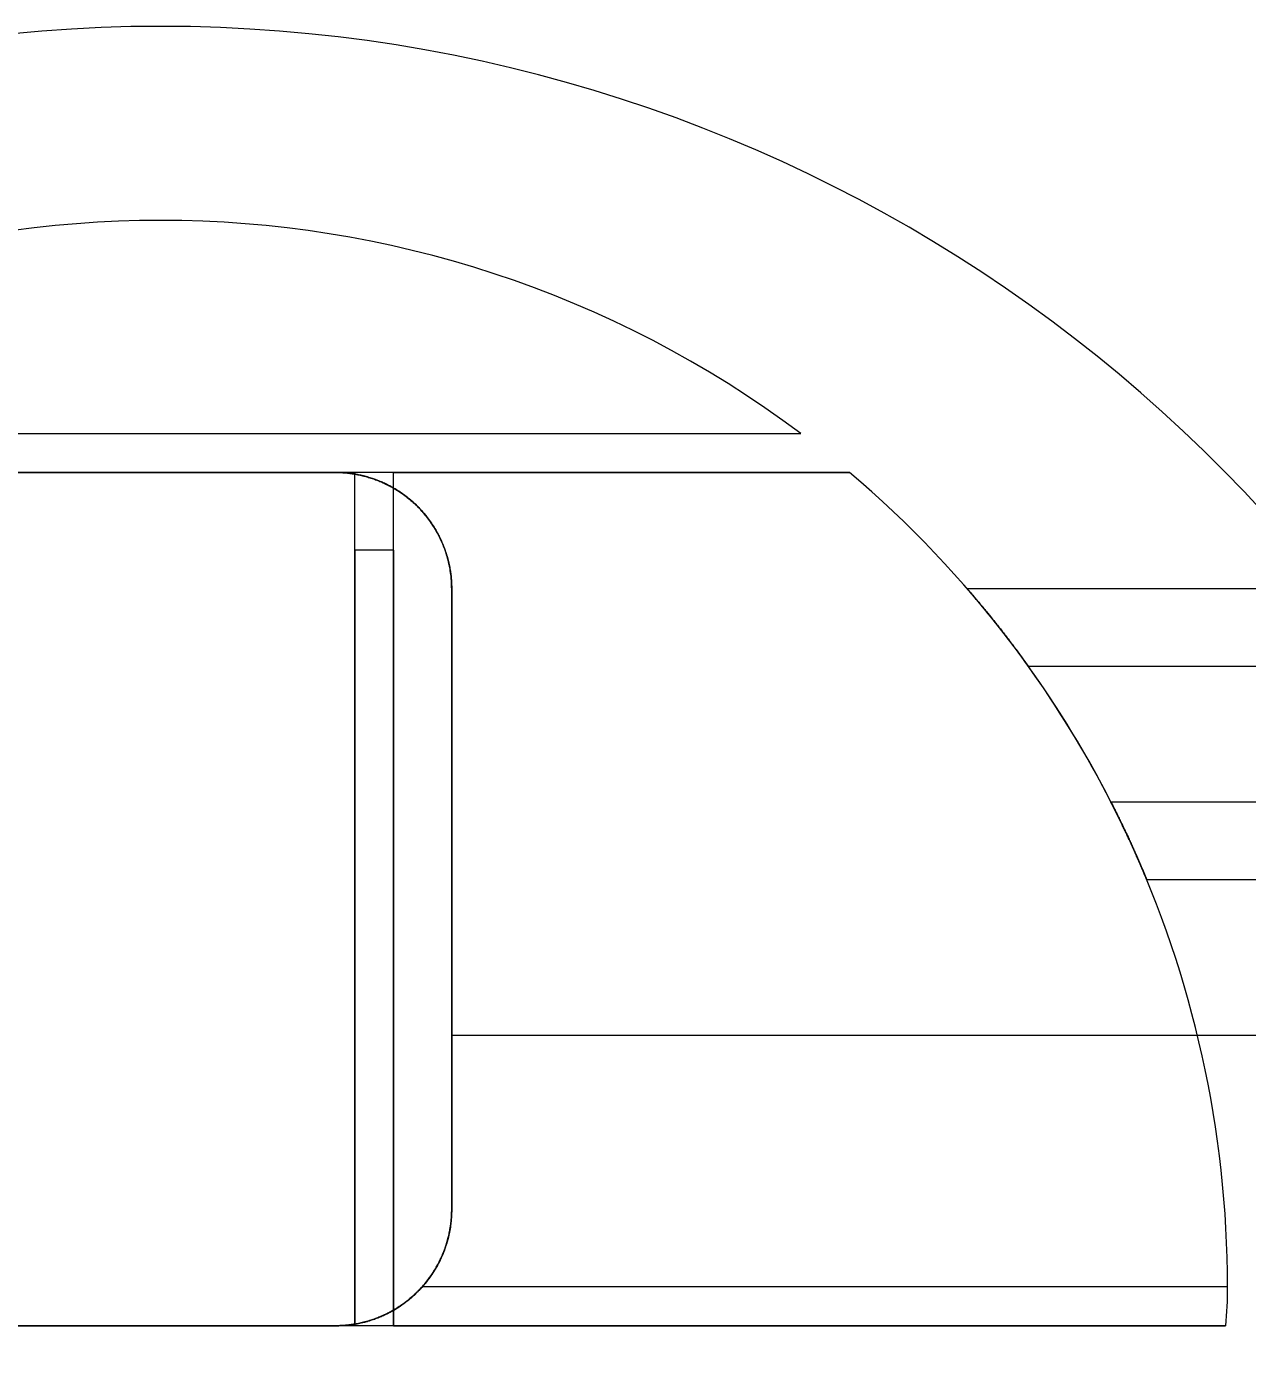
# Paper-space layout 'Presentación1' of a CAD drawing. Header units: millimetres. Extents: x 455 to 9071, y 15 to 4053.
# Drawn here: x 797.36 to 818.34, y 168.36 to 191.05 of the extents above; entities that cross this region are included whole.
import ezdxf

# ---------------------------------------------------------------- set-up
doc = ezdxf.new("R2010")
doc.units = ezdxf.units.MM
doc.layers.get('0').update_dxf_attribs({"color": 1})
doc.layers.add('Cotas', color=6, linetype='Continuous', lineweight=5)
doc.styles.get("Standard").update_dxf_attribs({"font": 'arial.ttf'})
doc.dimstyles.new('ISO-25', dxfattribs={"dimtxt": 2.5, "dimasz": 2.5, "dimexe": 1.25, "dimexo": 0.625, "dimtad": 1, "dimlfac": 0.15, "dimtxsty": 'Standard', "dimcen": 2.5, "dimadec": 0, "dimazin": 0, "dimtfac": 1, "dimtmove": 0, "dimatfit": 3, "dimfxl": 1, "dimarcsym": 0})

# ---------------------------------------------------------------- blocks, each defined once
blk = doc.blocks.new('*D12')
at = {"layer": 'Cotas', "color": 0, "lineweight": -2, "transparency": 16777216}
for p, q in [((830.488, 171.22), (830.488, 173.72)), ((818.592, 168.72), (831.738, 168.72)), ((830.488, 168.72), (830.488, 166.053)), ((817.732, 166.053), (831.738, 166.053)), ((830.488, 163.553), (830.488, 155.252))]:
    blk.add_line(p, q, dxfattribs=at)
at = {"layer": 'Cotas', "color": 0, "transparency": 16777216}
for points in [[(830.072, 171.22), (830.905, 171.22), (830.488, 168.72)], [(830.072, 163.553), (830.905, 163.553), (830.488, 166.053)]]:
    blk.add_solid(points, dxfattribs=at)
at = {"layer": 'Defpoints', "color": 0, "transparency": 16777216}
for p in [(817.967, 168.72, -2037.069), (817.107, 166.053, -2037.069), (830.488, 166.053)]:
    blk.add_point(p, dxfattribs=at)
at = {"layer": 'Cotas', "color": 0, "transparency": 16777216, "insert": (828.361, 158.153), "char_height": 2.5, "attachment_point": 5, "rotation": 90}
blk.add_mtext('0,3', dxfattribs=at)

psp = doc.layouts.new('Presentación1')

# ---------------------------------------------------------------- linework, layer by layer
at = {"linetype": 'Continuous', "lineweight": 15}
for p, q in [((810.667, 184.053, -2037.069), (788.667, 184.053, -2037.069)), ((810.667, 184.053, -2037.069), (788.667, 184.053, -2037.069)), ((787.83, 183.387, -2037.069), (803.001, 183.387, -2037.069)), ((802.667, 183.387, -2037.069), (796.667, 183.387, -2037.069)), ((796.667, 183.387, -2037.069), (802.667, 183.387, -2037.069)), ((811.504, 183.387, -2037.069), (802.667, 183.387, -2037.069)), ((811.504, 183.387, -2037.069), (802.667, 183.387, -2037.069)), ((811.504, 183.387, -2037.069), (803.001, 183.387, -2037.069)), ((803.001, 168.72, -2037.069), (803.001, 183.387, -2037.069)), ((803.667, 183.387, -2037.069), (811.504, 183.387, -2037.069)), ((803.667, 168.72, -2037.069), (803.667, 183.387, -2037.069)), ((803.001, 182.053, -2037.069), (803.001, 168.72, -2037.069)), ((803.667, 182.053, -2037.069), (803.001, 182.053, -2037.069)), ((803.667, 182.053, -2037.069), (803.667, 168.72, -2037.069)), ((804.667, 181.387, -2037.069), (804.667, 170.72, -2037.069)), ((804.667, 170.72, -2037.069), (804.667, 181.387, -2037.069)), ((804.667, 173.711, -2037.069), (804.667, 181.387, -2037.069)), ((804.667, 181.387, -2037.069), (804.667, 173.711, -2037.069)), ((819.737, 181.387, -2037.069), (813.528, 181.387, -2037.069)), ((820.731, 180.053, -2037.069), (814.578, 180.053, -2037.069)), ((822.176, 177.72, -2037.069), (815.997, 177.72, -2037.069)), ((822.857, 176.387, -2037.069), (816.612, 176.387, -2037.069)), ((823.946, 173.711, -2037.069), (804.667, 173.711, -2037.069)), ((823.946, 173.711, -2037.069), (804.667, 173.711, -2037.069)), ((818.001, 169.387, -2037.069), (804.158, 169.387, -2037.069)), ((818.001, 169.387, -2037.069), (804.158, 169.387, -2037.069)), ((803.001, 168.72, -2037.069), (781.367, 168.72, -2037.069)), ((796.667, 168.72, -2037.069), (802.667, 168.72, -2037.069)), ((802.667, 168.72, -2037.069), (796.667, 168.72, -2037.069)), ((817.967, 168.72, -2037.069), (802.667, 168.72, -2037.069)), ((817.967, 168.72, -2037.069), (802.667, 168.72, -2037.069)), ((817.967, 168.72, -2037.069), (803.001, 168.72, -2037.069)), ((803.667, 168.72, -2037.069), (803.001, 168.72, -2037.069)), ((803.667, 168.72, -2037.069), (817.967, 168.72, -2037.069))]:
    psp.add_line(p, q, dxfattribs=at)
for centre, radius, start, end in [((799.667, 165.387, -2037.069), 25.667, 18.9246, 161.0754), ((799.667, 165.387, -2037.069), 25.667, 18.9246, 161.0754), ((799.667, 169.387, -2037.069), 18.333, 53.1301, 126.8699), ((799.667, 169.387, -2037.069), 18.333, 53.1301, 126.8699), ((799.667, 169.387, -2037.069), 18.333, 0, 49.7858), ((799.667, 169.387, -2037.069), 18.333, 0, 49.7858), ((799.667, 169.387, -2037.069), 18.333, 0, 49.7858), ((799.667, 169.387, -2037.069), 18.333, 0, 49.7858), ((799.667, 169.387, -2037.069), 18.333, 0, 49.7858), ((799.667, 169.387, -2037.069), 18.333, 0, 49.7858), ((799.667, 169.387, -2037.069), 18.333, 0, 49.7858), ((799.667, 169.387, -2037.069), 18.333, 0, 49.7858), ((799.667, 169.387, -2037.069), 18.333, 0, 49.7858), ((799.667, 169.387, -2037.069), 18.333, 0, 49.7858), ((799.667, 169.387, -2037.069), 18.333, 0, 49.7858), ((799.667, 169.387, -2037.069), 18.333, 27.0357, 35.5785), ((799.667, 169.387, -2037.069), 18.333, 27.0357, 35.5785), ((799.667, 169.387, -2037.069), 18.333, 27.0357, 35.5785), ((799.667, 169.387, -2037.069), 18.333, 27.0357, 35.5785), ((799.667, 169.387, -2037.069), 18.333, 27.0357, 35.5785), ((799.667, 169.387, -2037.069), 18.333, 27.0357, 35.5785), ((799.667, 169.387, -2037.069), 18.333, 27.0357, 35.5785), ((799.667, 169.387, -2037.069), 18.333, 27.0357, 35.5785), ((799.667, 169.387, -2037.069), 18.333, 27.0357, 35.5785), ((799.667, 169.387, -2037.069), 18.333, 27.0357, 35.5785), ((799.667, 169.387, -2037.069), 18.333, 27.0357, 35.5785), ((799.667, 169.387, -2037.069), 18.333, 27.0357, 35.5785), ((799.667, 169.387, -2037.069), 18.333, 27.0357, 35.5785), ((799.667, 169.387, -2037.069), 18.333, 27.0357, 35.5785), ((811.334, 169.387, -2037.069), 13.333, 270, 18.9246), ((811.334, 169.387, -2037.069), 13.333, 270, 18.9246), ((811.334, 169.387, -2037.069), 6.667, 354.2608, 0), ((811.334, 169.387, -2037.069), 6.667, 354.2608, 0), ((811.334, 169.387, -2037.069), 6.667, 354.2608, 0), ((811.334, 169.387, -2037.069), 6.667, 354.2608, 0), ((811.334, 169.387, -2037.069), 6.667, 354.2608, 0), ((811.334, 169.387, -2037.069), 6.667, 354.2608, 0), ((811.334, 169.387, -2037.069), 6.667, 354.2608, 0), ((811.334, 169.387, -2037.069), 6.667, 354.2608, 0), ((811.334, 169.387, -2037.069), 6.667, 354.2608, 0), ((811.334, 169.387, -2037.069), 6.667, 354.2608, 0), ((811.334, 169.387, -2037.069), 6.667, 354.2608, 0)]:
    psp.add_arc(centre, radius, start, end, dxfattribs=at)
for points, knots in [([(802.667, 183.387, -2037.069), (802.693, 183.386, -2037.069), (802.743, 183.386, -2037.069), (802.82, 183.381, -2037.069), (802.898, 183.374, -2037.069), (802.977, 183.363, -2037.069), (803.056, 183.349, -2037.069), (803.134, 183.332, -2037.069), (803.211, 183.312, -2037.069), (803.286, 183.289, -2037.069), (803.361, 183.263, -2037.069), (803.435, 183.234, -2037.069), (803.507, 183.202, -2037.069), (803.589, 183.163, -2037.069), (803.677, 183.114, -2037.069), (803.771, 183.056, -2037.069), (803.861, 182.992, -2037.069), (803.946, 182.925, -2037.069), (804.026, 182.855, -2037.069), (804.101, 182.782, -2037.069), (804.172, 182.706, -2037.069), (804.237, 182.627, -2037.069), (804.298, 182.546, -2037.069), (804.355, 182.462, -2037.069), (804.406, 182.376, -2037.069), (804.453, 182.289, -2037.069), (804.495, 182.2, -2037.069), (804.533, 182.109, -2037.069), (804.566, 182.017, -2037.069), (804.595, 181.924, -2037.069), (804.618, 181.83, -2037.069), (804.637, 181.738, -2037.069), (804.651, 181.648, -2037.069), (804.66, 181.561, -2037.069), (804.666, 181.474, -2037.069), (804.667, 181.416, -2037.069), (804.667, 181.387, -2037.069)], [0, 0, 0, 0, 0.021586, 0.043186, 0.064769, 0.086981, 0.109212, 0.131423, 0.153021, 0.174637, 0.196236, 0.218492, 0.240766, 0.263024, 0.294928, 0.326836, 0.359413, 0.391994, 0.424574, 0.457186, 0.489774, 0.523271, 0.556792, 0.590293, 0.624563, 0.658833, 0.693364, 0.727895, 0.763149, 0.798404, 0.833869, 0.869334, 0.90193, 0.934527, 0.967263, 1, 1, 1, 1]), ([(804.667, 181.387, -2037.069), (804.666, 181.428, -2037.069), (804.665, 181.509, -2037.069), (804.653, 181.632, -2037.069), (804.634, 181.756, -2037.069), (804.607, 181.88, -2037.069), (804.571, 182.004, -2037.069), (804.529, 182.119, -2037.069), (804.484, 182.225, -2037.069), (804.436, 182.321, -2037.069), (804.382, 182.417, -2037.069), (804.322, 182.512, -2037.069), (804.254, 182.606, -2037.069), (804.186, 182.689, -2037.069), (804.12, 182.762, -2037.069), (804.059, 182.824, -2037.069), (803.993, 182.885, -2037.069), (803.922, 182.945, -2037.069), (803.847, 183.002, -2037.069), (803.774, 183.053, -2037.069), (803.703, 183.098, -2037.069), (803.636, 183.137, -2037.069), (803.566, 183.174, -2037.069), (803.493, 183.209, -2037.069), (803.418, 183.241, -2037.069), (803.341, 183.27, -2037.069), (803.264, 183.296, -2037.069), (803.186, 183.319, -2037.069), (803.106, 183.338, -2037.069), (803.025, 183.355, -2037.069), (802.943, 183.368, -2037.069), (802.855, 183.378, -2037.069), (802.763, 183.385, -2037.069), (802.699, 183.386, -2037.069), (802.667, 183.387, -2037.069)], [0, 0, 0, 0, 0.045994, 0.092011, 0.138003, 0.184962, 0.231949, 0.278904, 0.316391, 0.353896, 0.391379, 0.429726, 0.4681, 0.506439, 0.533991, 0.561557, 0.589107, 0.617333, 0.645579, 0.6738, 0.696095, 0.718403, 0.740695, 0.763599, 0.786523, 0.809425, 0.831746, 0.854087, 0.876408, 0.899482, 0.922578, 0.945653, 0.972763, 1, 1, 1, 1]), ([(804.667, 181.387, -2037.069), (804.667, 181.419, -2037.069), (804.666, 181.483, -2037.069), (804.659, 181.58, -2037.069), (804.647, 181.677, -2037.069), (804.63, 181.775, -2037.069), (804.608, 181.873, -2037.069), (804.581, 181.971, -2037.069), (804.548, 182.069, -2037.069), (804.51, 182.167, -2037.069), (804.465, 182.265, -2037.069), (804.414, 182.363, -2037.069), (804.356, 182.46, -2037.069), (804.292, 182.555, -2037.069), (804.22, 182.649, -2037.069), (804.148, 182.732, -2037.069), (804.078, 182.806, -2037.069), (804.01, 182.87, -2037.069), (803.938, 182.932, -2037.069), (803.861, 182.992, -2037.069), (803.78, 183.049, -2037.069), (803.7, 183.1, -2037.069), (803.622, 183.145, -2037.069), (803.547, 183.183, -2037.069), (803.469, 183.219, -2037.069), (803.388, 183.253, -2037.069), (803.305, 183.283, -2037.069), (803.219, 183.31, -2037.069), (803.131, 183.333, -2037.069), (803.041, 183.352, -2037.069), (802.949, 183.367, -2037.069), (802.856, 183.378, -2037.069), (802.761, 183.385, -2037.069), (802.699, 183.386, -2037.069), (802.667, 183.387, -2037.069)], [0, 0, 0, 0, 0.035259, 0.070517, 0.105981, 0.141444, 0.17759, 0.213735, 0.250137, 0.286539, 0.324168, 0.361818, 0.399443, 0.438015, 0.476617, 0.515181, 0.544323, 0.573481, 0.602619, 0.632515, 0.662435, 0.692326, 0.716875, 0.74144, 0.765987, 0.791221, 0.816476, 0.841709, 0.867612, 0.893541, 0.919444, 0.946286, 0.973156, 1, 1, 1, 1]), ([(802.667, 183.387, -2037.069), (802.695, 183.386, -2037.069), (802.751, 183.386, -2037.069), (802.836, 183.38, -2037.069), (802.921, 183.371, -2037.069), (803.007, 183.358, -2037.069), (803.094, 183.341, -2037.069), (803.178, 183.321, -2037.069), (803.26, 183.297, -2037.069), (803.341, 183.27, -2037.069), (803.42, 183.24, -2037.069), (803.498, 183.206, -2037.069), (803.575, 183.169, -2037.069), (803.649, 183.129, -2037.069), (803.721, 183.087, -2037.069), (803.79, 183.042, -2037.069), (803.857, 182.995, -2037.069), (803.922, 182.945, -2037.069), (803.984, 182.893, -2037.069), (804.052, 182.831, -2037.069), (804.125, 182.758, -2037.069), (804.2, 182.673, -2037.069), (804.27, 182.585, -2037.069), (804.334, 182.493, -2037.069), (804.393, 182.399, -2037.069), (804.445, 182.304, -2037.069), (804.491, 182.211, -2037.069), (804.53, 182.117, -2037.069), (804.564, 182.023, -2037.069), (804.594, 181.927, -2037.069), (804.618, 181.83, -2037.069), (804.638, 181.731, -2037.069), (804.653, 181.632, -2037.069), (804.662, 181.541, -2037.069), (804.666, 181.459, -2037.069), (804.667, 181.411, -2037.069), (804.667, 181.387, -2037.069)], [0, 0, 0, 0, 0.024002, 0.048022, 0.072023, 0.096756, 0.121512, 0.146245, 0.170247, 0.194269, 0.218272, 0.242956, 0.267658, 0.292344, 0.316806, 0.341284, 0.365748, 0.390723, 0.415712, 0.440689, 0.476963, 0.513272, 0.549553, 0.586864, 0.624201, 0.661515, 0.696555, 0.731595, 0.766897, 0.802199, 0.838259, 0.874319, 0.910613, 0.946907, 0.973443, 1, 1, 1, 1]), ([(813.528, 181.387, -2037.069), (813.528, 181.386, -2037.069), (813.529, 181.385, -2037.069), (813.536, 181.377, -2037.069), (813.547, 181.364, -2037.069), (813.563, 181.346, -2037.069), (813.583, 181.322, -2037.069), (813.608, 181.294, -2037.069), (813.636, 181.26, -2037.069), (813.669, 181.221, -2037.069), (813.705, 181.178, -2037.069), (813.744, 181.132, -2037.069), (813.786, 181.082, -2037.069), (813.828, 181.03, -2037.069), (813.873, 180.975, -2037.069), (813.92, 180.918, -2037.069), (813.969, 180.857, -2037.069), (814.019, 180.794, -2037.069), (814.07, 180.73, -2037.069), (814.122, 180.664, -2037.069), (814.174, 180.596, -2037.069), (814.228, 180.527, -2037.069), (814.282, 180.455, -2037.069), (814.339, 180.38, -2037.069), (814.397, 180.302, -2037.069), (814.457, 180.22, -2037.069), (814.518, 180.137, -2037.069), (814.558, 180.081, -2037.069), (814.578, 180.053, -2037.069)], [0, 0, 0, 0, 0.035106, 0.070454, 0.105895, 0.141338, 0.177686, 0.214037, 0.252021, 0.290009, 0.328774, 0.367542, 0.405024, 0.442541, 0.480029, 0.518586, 0.557171, 0.595732, 0.633969, 0.67223, 0.710469, 0.749485, 0.788522, 0.827539, 0.870433, 0.913329, 0.956664, 1, 1, 1, 1]), ([(814.578, 180.053, -2037.069), (814.556, 180.084, -2037.069), (814.513, 180.144, -2037.069), (814.447, 180.234, -2037.069), (814.381, 180.324, -2037.069), (814.314, 180.413, -2037.069), (814.247, 180.502, -2037.069), (814.181, 180.588, -2037.069), (814.116, 180.672, -2037.069), (814.052, 180.752, -2037.069), (813.99, 180.831, -2037.069), (813.928, 180.908, -2037.069), (813.868, 180.982, -2037.069), (813.812, 181.051, -2037.069), (813.76, 181.114, -2037.069), (813.717, 181.165, -2037.069), (813.682, 181.206, -2037.069), (813.654, 181.239, -2037.069), (813.626, 181.272, -2037.069), (813.599, 181.303, -2037.069), (813.575, 181.332, -2037.069), (813.555, 181.355, -2037.069), (813.542, 181.37, -2037.069), (813.535, 181.378, -2037.069), (813.531, 181.383, -2037.069), (813.528, 181.386, -2037.069), (813.528, 181.386, -2037.069), (813.528, 181.387, -2037.069)], [0, 0, 0, 0, 0.046828, 0.093692, 0.140521, 0.18869, 0.236897, 0.285064, 0.332127, 0.379228, 0.426285, 0.475055, 0.523876, 0.572632, 0.618569, 0.664502, 0.6959, 0.727322, 0.758715, 0.797062, 0.835405, 0.874809, 0.91421, 0.935549, 0.956889, 0.978444, 1, 1, 1, 1]), ([(813.528, 181.387, -2037.069), (813.528, 181.386, -2037.069), (813.529, 181.385, -2037.069), (813.536, 181.377, -2037.069), (813.547, 181.364, -2037.069), (813.563, 181.346, -2037.069), (813.583, 181.322, -2037.069), (813.608, 181.294, -2037.069), (813.636, 181.26, -2037.069), (813.669, 181.221, -2037.069), (813.705, 181.178, -2037.069), (813.744, 181.132, -2037.069), (813.786, 181.082, -2037.069), (813.828, 181.03, -2037.069), (813.873, 180.975, -2037.069), (813.92, 180.918, -2037.069), (813.969, 180.857, -2037.069), (814.019, 180.794, -2037.069), (814.07, 180.73, -2037.069), (814.122, 180.664, -2037.069), (814.174, 180.596, -2037.069), (814.228, 180.527, -2037.069), (814.282, 180.455, -2037.069), (814.339, 180.38, -2037.069), (814.397, 180.302, -2037.069), (814.457, 180.22, -2037.069), (814.518, 180.137, -2037.069), (814.558, 180.081, -2037.069), (814.578, 180.053, -2037.069)], [0, 0, 0, 0, 0.035105, 0.070454, 0.105895, 0.141338, 0.177686, 0.214037, 0.252021, 0.290009, 0.328774, 0.367542, 0.405024, 0.442541, 0.480029, 0.518586, 0.557171, 0.595732, 0.633969, 0.67223, 0.710469, 0.749485, 0.788522, 0.827539, 0.870433, 0.913329, 0.956664, 1, 1, 1, 1]), ([(814.578, 180.053, -2037.069), (814.556, 180.084, -2037.069), (814.513, 180.144, -2037.069), (814.447, 180.234, -2037.069), (814.381, 180.324, -2037.069), (814.314, 180.413, -2037.069), (814.247, 180.502, -2037.069), (814.181, 180.588, -2037.069), (814.116, 180.672, -2037.069), (814.052, 180.752, -2037.069), (813.99, 180.831, -2037.069), (813.928, 180.908, -2037.069), (813.868, 180.982, -2037.069), (813.812, 181.051, -2037.069), (813.76, 181.114, -2037.069), (813.717, 181.165, -2037.069), (813.682, 181.206, -2037.069), (813.654, 181.239, -2037.069), (813.626, 181.272, -2037.069), (813.599, 181.303, -2037.069), (813.575, 181.332, -2037.069), (813.555, 181.355, -2037.069), (813.542, 181.37, -2037.069), (813.535, 181.378, -2037.069), (813.531, 181.383, -2037.069), (813.528, 181.386, -2037.069), (813.528, 181.386, -2037.069), (813.528, 181.387, -2037.069)], [0, 0, 0, 0, 0.046828, 0.093692, 0.140521, 0.18869, 0.236897, 0.285064, 0.332127, 0.379228, 0.426285, 0.475054, 0.523875, 0.572631, 0.618569, 0.664502, 0.695899, 0.727322, 0.758715, 0.797061, 0.835405, 0.874809, 0.914209, 0.935549, 0.956888, 0.978443, 1, 1, 1, 1]), ([(813.528, 181.387, -2037.069), (813.528, 181.386, -2037.069), (813.529, 181.385, -2037.069), (813.536, 181.377, -2037.069), (813.547, 181.364, -2037.069), (813.563, 181.346, -2037.069), (813.583, 181.322, -2037.069), (813.608, 181.294, -2037.069), (813.636, 181.26, -2037.069), (813.669, 181.221, -2037.069), (813.705, 181.178, -2037.069), (813.744, 181.132, -2037.069), (813.786, 181.082, -2037.069), (813.828, 181.03, -2037.069), (813.873, 180.975, -2037.069), (813.92, 180.918, -2037.069), (813.969, 180.857, -2037.069), (814.019, 180.794, -2037.069), (814.07, 180.73, -2037.069), (814.122, 180.664, -2037.069), (814.174, 180.596, -2037.069), (814.228, 180.527, -2037.069), (814.282, 180.455, -2037.069), (814.339, 180.38, -2037.069), (814.397, 180.302, -2037.069), (814.457, 180.22, -2037.069), (814.518, 180.137, -2037.069), (814.558, 180.081, -2037.069), (814.578, 180.053, -2037.069)], [0, 0, 0, 0, 0.035105, 0.070453, 0.105895, 0.141338, 0.177686, 0.214037, 0.252021, 0.290009, 0.328774, 0.367542, 0.405024, 0.44254, 0.480029, 0.518585, 0.557171, 0.595732, 0.633969, 0.67223, 0.710469, 0.749485, 0.788522, 0.827539, 0.870433, 0.913329, 0.956664, 1, 1, 1, 1]), ([(814.578, 180.053, -2037.069), (814.556, 180.084, -2037.069), (814.513, 180.144, -2037.069), (814.447, 180.234, -2037.069), (814.381, 180.324, -2037.069), (814.314, 180.413, -2037.069), (814.247, 180.502, -2037.069), (814.181, 180.588, -2037.069), (814.116, 180.672, -2037.069), (814.052, 180.752, -2037.069), (813.99, 180.831, -2037.069), (813.928, 180.908, -2037.069), (813.868, 180.982, -2037.069), (813.812, 181.051, -2037.069), (813.76, 181.114, -2037.069), (813.717, 181.165, -2037.069), (813.682, 181.206, -2037.069), (813.654, 181.239, -2037.069), (813.626, 181.272, -2037.069), (813.599, 181.303, -2037.069), (813.575, 181.332, -2037.069), (813.555, 181.355, -2037.069), (813.542, 181.37, -2037.069), (813.535, 181.378, -2037.069), (813.531, 181.383, -2037.069), (813.528, 181.386, -2037.069), (813.528, 181.386, -2037.069), (813.528, 181.387, -2037.069)], [0, 0, 0, 0, 0.046828, 0.093692, 0.140521, 0.18869, 0.236897, 0.285065, 0.332127, 0.379229, 0.426285, 0.475055, 0.523876, 0.572631, 0.61857, 0.664501, 0.6959, 0.727321, 0.758716, 0.797062, 0.835405, 0.874811, 0.914209, 0.93555, 0.95689, 0.978446, 1, 1, 1, 1]), ([(813.528, 181.387, -2037.069), (813.528, 181.386, -2037.069), (813.529, 181.385, -2037.069), (813.536, 181.377, -2037.069), (813.547, 181.364, -2037.069), (813.563, 181.346, -2037.069), (813.583, 181.322, -2037.069), (813.608, 181.294, -2037.069), (813.636, 181.26, -2037.069), (813.669, 181.221, -2037.069), (813.705, 181.178, -2037.069), (813.744, 181.132, -2037.069), (813.786, 181.082, -2037.069), (813.828, 181.03, -2037.069), (813.873, 180.975, -2037.069), (813.92, 180.918, -2037.069), (813.969, 180.857, -2037.069), (814.019, 180.794, -2037.069), (814.07, 180.73, -2037.069), (814.122, 180.664, -2037.069), (814.174, 180.596, -2037.069), (814.228, 180.527, -2037.069), (814.282, 180.455, -2037.069), (814.339, 180.38, -2037.069), (814.397, 180.302, -2037.069), (814.457, 180.22, -2037.069), (814.518, 180.137, -2037.069), (814.558, 180.081, -2037.069), (814.578, 180.053, -2037.069)], [0, 0, 0, 0, 0.035105, 0.070453, 0.105893, 0.141337, 0.177685, 0.214037, 0.25202, 0.290009, 0.328774, 0.367543, 0.405024, 0.442541, 0.480029, 0.518586, 0.557171, 0.595732, 0.63397, 0.672229, 0.710469, 0.749485, 0.788522, 0.827539, 0.870433, 0.913328, 0.956664, 1, 1, 1, 1]), ([(814.578, 180.053, -2037.069), (814.556, 180.084, -2037.069), (814.513, 180.144, -2037.069), (814.447, 180.234, -2037.069), (814.381, 180.324, -2037.069), (814.314, 180.413, -2037.069), (814.247, 180.502, -2037.069), (814.181, 180.588, -2037.069), (814.116, 180.672, -2037.069), (814.052, 180.752, -2037.069), (813.99, 180.831, -2037.069), (813.928, 180.908, -2037.069), (813.868, 180.982, -2037.069), (813.812, 181.051, -2037.069), (813.76, 181.114, -2037.069), (813.717, 181.165, -2037.069), (813.682, 181.206, -2037.069), (813.654, 181.239, -2037.069), (813.626, 181.272, -2037.069), (813.599, 181.303, -2037.069), (813.575, 181.332, -2037.069), (813.555, 181.355, -2037.069), (813.542, 181.37, -2037.069), (813.535, 181.378, -2037.069), (813.531, 181.383, -2037.069), (813.528, 181.386, -2037.069), (813.528, 181.386, -2037.069), (813.528, 181.387, -2037.069)], [0, 0, 0, 0, 0.0468281, 0.093692, 0.1405214, 0.1886898, 0.2368972, 0.2850641, 0.3321272, 0.3792283, 0.4262854, 0.4750547, 0.5238756, 0.572631, 0.6185689, 0.6645015, 0.6959004, 0.7273225, 0.7587151, 0.7970622, 0.8354049, 0.8748097, 0.9142105, 0.9355491, 0.9568882, 0.9784446, 1, 1, 1, 1]), ([(813.528, 181.387, -2037.069), (813.528, 181.386, -2037.069), (813.529, 181.385, -2037.069), (813.536, 181.377, -2037.069), (813.547, 181.364, -2037.069), (813.563, 181.346, -2037.069), (813.583, 181.322, -2037.069), (813.608, 181.294, -2037.069), (813.636, 181.26, -2037.069), (813.669, 181.221, -2037.069), (813.705, 181.178, -2037.069), (813.744, 181.132, -2037.069), (813.786, 181.082, -2037.069), (813.828, 181.03, -2037.069), (813.873, 180.975, -2037.069), (813.92, 180.918, -2037.069), (813.969, 180.857, -2037.069), (814.019, 180.794, -2037.069), (814.07, 180.73, -2037.069), (814.122, 180.664, -2037.069), (814.174, 180.596, -2037.069), (814.228, 180.527, -2037.069), (814.282, 180.455, -2037.069), (814.339, 180.38, -2037.069), (814.397, 180.302, -2037.069), (814.457, 180.22, -2037.069), (814.518, 180.137, -2037.069), (814.558, 180.081, -2037.069), (814.578, 180.053, -2037.069)], [0, 0, 0, 0, 0.035105, 0.070453, 0.105895, 0.141338, 0.177686, 0.214037, 0.252021, 0.290009, 0.328774, 0.367542, 0.405024, 0.44254, 0.480029, 0.518585, 0.557171, 0.595732, 0.633969, 0.67223, 0.710469, 0.749485, 0.788522, 0.827539, 0.870433, 0.913329, 0.956664, 1, 1, 1, 1]), ([(814.578, 180.053, -2037.069), (814.556, 180.084, -2037.069), (814.513, 180.144, -2037.069), (814.447, 180.234, -2037.069), (814.381, 180.324, -2037.069), (814.314, 180.413, -2037.069), (814.247, 180.502, -2037.069), (814.181, 180.588, -2037.069), (814.116, 180.672, -2037.069), (814.052, 180.752, -2037.069), (813.99, 180.831, -2037.069), (813.928, 180.908, -2037.069), (813.868, 180.982, -2037.069), (813.812, 181.051, -2037.069), (813.76, 181.114, -2037.069), (813.717, 181.165, -2037.069), (813.682, 181.206, -2037.069), (813.654, 181.239, -2037.069), (813.626, 181.272, -2037.069), (813.599, 181.303, -2037.069), (813.575, 181.332, -2037.069), (813.555, 181.355, -2037.069), (813.542, 181.37, -2037.069), (813.535, 181.378, -2037.069), (813.531, 181.383, -2037.069), (813.528, 181.386, -2037.069), (813.528, 181.386, -2037.069), (813.528, 181.387, -2037.069)], [0, 0, 0, 0, 0.0468281, 0.093692, 0.1405214, 0.1886898, 0.2368972, 0.2850641, 0.3321272, 0.3792283, 0.4262854, 0.4750547, 0.5238756, 0.572631, 0.6185689, 0.6645015, 0.6959004, 0.7273225, 0.7587151, 0.7970622, 0.8354049, 0.8748097, 0.9142105, 0.9355491, 0.9568882, 0.9784446, 1, 1, 1, 1]), ([(814.578, 180.053, -2037.069), (814.556, 180.084, -2037.069), (814.513, 180.144, -2037.069), (814.447, 180.234, -2037.069), (814.381, 180.324, -2037.069), (814.314, 180.413, -2037.069), (814.247, 180.502, -2037.069), (814.181, 180.588, -2037.069), (814.116, 180.672, -2037.069), (814.052, 180.752, -2037.069), (813.99, 180.831, -2037.069), (813.928, 180.908, -2037.069), (813.868, 180.982, -2037.069), (813.812, 181.051, -2037.069), (813.76, 181.114, -2037.069), (813.717, 181.165, -2037.069), (813.682, 181.206, -2037.069), (813.654, 181.239, -2037.069), (813.626, 181.272, -2037.069), (813.599, 181.303, -2037.069), (813.575, 181.332, -2037.069), (813.555, 181.355, -2037.069), (813.542, 181.37, -2037.069), (813.535, 181.378, -2037.069), (813.531, 181.383, -2037.069), (813.528, 181.386, -2037.069), (813.528, 181.386, -2037.069), (813.528, 181.387, -2037.069)], [0, 0, 0, 0, 0.0468281, 0.093692, 0.1405214, 0.1886898, 0.2368972, 0.2850641, 0.3321272, 0.3792283, 0.4262854, 0.4750547, 0.5238756, 0.572631, 0.6185689, 0.6645015, 0.6959004, 0.7273225, 0.7587151, 0.7970622, 0.8354049, 0.8748097, 0.9142105, 0.9355491, 0.9568882, 0.9784446, 1, 1, 1, 1]), ([(814.578, 180.053, -2037.069), (814.556, 180.084, -2037.069), (814.513, 180.144, -2037.069), (814.447, 180.234, -2037.069), (814.381, 180.324, -2037.069), (814.314, 180.413, -2037.069), (814.247, 180.502, -2037.069), (814.181, 180.588, -2037.069), (814.116, 180.672, -2037.069), (814.052, 180.752, -2037.069), (813.99, 180.831, -2037.069), (813.928, 180.908, -2037.069), (813.868, 180.982, -2037.069), (813.812, 181.051, -2037.069), (813.76, 181.114, -2037.069), (813.717, 181.165, -2037.069), (813.682, 181.206, -2037.069), (813.654, 181.239, -2037.069), (813.626, 181.272, -2037.069), (813.599, 181.303, -2037.069), (813.575, 181.332, -2037.069), (813.555, 181.355, -2037.069), (813.542, 181.37, -2037.069), (813.535, 181.378, -2037.069), (813.531, 181.383, -2037.069), (813.528, 181.386, -2037.069), (813.528, 181.386, -2037.069), (813.528, 181.387, -2037.069)], [0, 0, 0, 0, 0.046828, 0.093692, 0.140521, 0.18869, 0.236897, 0.285064, 0.332127, 0.379228, 0.426285, 0.475055, 0.523876, 0.572631, 0.618569, 0.664502, 0.6959, 0.727322, 0.758715, 0.797062, 0.835405, 0.874809, 0.91421, 0.93555, 0.956889, 0.978445, 1, 1, 1, 1]), ([(813.528, 181.387, -2037.069), (813.528, 181.386, -2037.069), (813.529, 181.385, -2037.069), (813.536, 181.377, -2037.069), (813.547, 181.364, -2037.069), (813.563, 181.346, -2037.069), (813.583, 181.322, -2037.069), (813.608, 181.294, -2037.069), (813.636, 181.26, -2037.069), (813.669, 181.221, -2037.069), (813.705, 181.178, -2037.069), (813.744, 181.132, -2037.069), (813.786, 181.082, -2037.069), (813.828, 181.03, -2037.069), (813.873, 180.975, -2037.069), (813.92, 180.918, -2037.069), (813.969, 180.857, -2037.069), (814.019, 180.794, -2037.069), (814.07, 180.73, -2037.069), (814.122, 180.664, -2037.069), (814.174, 180.596, -2037.069), (814.228, 180.527, -2037.069), (814.282, 180.455, -2037.069), (814.339, 180.38, -2037.069), (814.397, 180.302, -2037.069), (814.457, 180.22, -2037.069), (814.518, 180.137, -2037.069), (814.558, 180.081, -2037.069), (814.578, 180.053, -2037.069)], [0, 0, 0, 0, 0.035106, 0.070454, 0.105895, 0.141338, 0.177686, 0.214037, 0.252022, 0.29001, 0.328775, 0.367542, 0.405024, 0.442541, 0.480029, 0.518586, 0.557171, 0.595732, 0.633969, 0.67223, 0.710469, 0.749485, 0.788522, 0.827539, 0.870433, 0.913329, 0.956664, 1, 1, 1, 1]), ([(813.528, 181.387, -2037.069), (813.528, 181.386, -2037.069), (813.529, 181.385, -2037.069), (813.536, 181.377, -2037.069), (813.547, 181.364, -2037.069), (813.563, 181.346, -2037.069), (813.583, 181.322, -2037.069), (813.608, 181.294, -2037.069), (813.636, 181.26, -2037.069), (813.669, 181.221, -2037.069), (813.705, 181.178, -2037.069), (813.744, 181.132, -2037.069), (813.786, 181.082, -2037.069), (813.828, 181.03, -2037.069), (813.873, 180.975, -2037.069), (813.92, 180.918, -2037.069), (813.969, 180.857, -2037.069), (814.019, 180.794, -2037.069), (814.07, 180.73, -2037.069), (814.122, 180.664, -2037.069), (814.174, 180.596, -2037.069), (814.228, 180.527, -2037.069), (814.282, 180.455, -2037.069), (814.339, 180.38, -2037.069), (814.397, 180.302, -2037.069), (814.457, 180.22, -2037.069), (814.518, 180.137, -2037.069), (814.558, 180.081, -2037.069), (814.578, 180.053, -2037.069)], [0, 0, 0, 0, 0.035105, 0.070453, 0.105895, 0.141338, 0.177686, 0.214037, 0.252021, 0.290009, 0.328774, 0.367542, 0.405024, 0.44254, 0.480029, 0.518585, 0.557171, 0.595732, 0.633969, 0.67223, 0.710469, 0.749485, 0.788522, 0.827539, 0.870433, 0.913329, 0.956664, 1, 1, 1, 1]), ([(815.997, 177.72, -2037.069), (816.011, 177.694, -2037.069), (816.037, 177.641, -2037.069), (816.077, 177.562, -2037.069), (816.116, 177.482, -2037.069), (816.155, 177.403, -2037.069), (816.194, 177.323, -2037.069), (816.231, 177.245, -2037.069), (816.267, 177.169, -2037.069), (816.301, 177.096, -2037.069), (816.334, 177.023, -2037.069), (816.367, 176.952, -2037.069), (816.398, 176.883, -2037.069), (816.426, 176.819, -2037.069), (816.452, 176.761, -2037.069), (816.475, 176.708, -2037.069), (816.497, 176.658, -2037.069), (816.517, 176.611, -2037.069), (816.536, 176.567, -2037.069), (816.552, 176.529, -2037.069), (816.566, 176.497, -2037.069), (816.577, 176.469, -2037.069), (816.587, 176.445, -2037.069), (816.596, 176.425, -2037.069), (816.602, 176.409, -2037.069), (816.607, 176.396, -2037.069), (816.611, 176.388, -2037.069), (816.611, 176.387, -2037.069), (816.612, 176.387, -2037.069)], [0, 0, 0, 0, 0.040225, 0.080479, 0.120704, 0.162056, 0.203441, 0.244791, 0.285046, 0.325335, 0.365587, 0.407212, 0.448878, 0.490499, 0.527605, 0.564742, 0.601846, 0.640262, 0.678717, 0.71713, 0.750795, 0.784488, 0.818152, 0.85293, 0.88774, 0.922516, 0.961165, 1, 1, 1, 1]), ([(816.612, 176.387, -2037.069), (816.611, 176.387, -2037.069), (816.611, 176.388, -2037.069), (816.607, 176.397, -2037.069), (816.601, 176.412, -2037.069), (816.591, 176.437, -2037.069), (816.577, 176.469, -2037.069), (816.56, 176.509, -2037.069), (816.541, 176.556, -2037.069), (816.518, 176.61, -2037.069), (816.492, 176.67, -2037.069), (816.462, 176.738, -2037.069), (816.43, 176.811, -2037.069), (816.395, 176.89, -2037.069), (816.356, 176.975, -2037.069), (816.32, 177.055, -2037.069), (816.285, 177.129, -2037.069), (816.254, 177.195, -2037.069), (816.222, 177.263, -2037.069), (816.189, 177.333, -2037.069), (816.155, 177.403, -2037.069), (816.122, 177.471, -2037.069), (816.09, 177.536, -2037.069), (816.059, 177.597, -2037.069), (816.028, 177.658, -2037.069), (816.008, 177.699, -2037.069), (815.997, 177.72, -2037.069)], [0, 0, 0, 0, 0.037638, 0.075447, 0.122002, 0.168557, 0.216428, 0.2643, 0.311565, 0.35883, 0.407337, 0.455847, 0.505603, 0.555361, 0.606359, 0.657358, 0.69321, 0.729087, 0.764941, 0.801669, 0.838422, 0.875152, 0.906255, 0.937357, 0.968679, 1, 1, 1, 1]), ([(815.997, 177.72, -2037.069), (816.011, 177.694, -2037.069), (816.037, 177.641, -2037.069), (816.077, 177.562, -2037.069), (816.116, 177.482, -2037.069), (816.155, 177.403, -2037.069), (816.194, 177.323, -2037.069), (816.231, 177.245, -2037.069), (816.267, 177.169, -2037.069), (816.301, 177.096, -2037.069), (816.334, 177.023, -2037.069), (816.367, 176.952, -2037.069), (816.398, 176.883, -2037.069), (816.426, 176.819, -2037.069), (816.452, 176.761, -2037.069), (816.475, 176.708, -2037.069), (816.497, 176.658, -2037.069), (816.517, 176.611, -2037.069), (816.536, 176.567, -2037.069), (816.552, 176.529, -2037.069), (816.566, 176.497, -2037.069), (816.577, 176.469, -2037.069), (816.587, 176.445, -2037.069), (816.596, 176.425, -2037.069), (816.602, 176.409, -2037.069), (816.607, 176.396, -2037.069), (816.611, 176.388, -2037.069), (816.611, 176.387, -2037.069), (816.612, 176.387, -2037.069)], [0, 0, 0, 0, 0.040225, 0.080479, 0.120704, 0.162056, 0.203441, 0.244791, 0.285046, 0.325335, 0.365587, 0.407212, 0.448878, 0.490499, 0.527605, 0.564743, 0.601846, 0.640262, 0.678717, 0.71713, 0.750795, 0.784489, 0.818152, 0.852929, 0.88774, 0.922517, 0.961166, 1, 1, 1, 1]), ([(816.612, 176.387, -2037.069), (816.611, 176.387, -2037.069), (816.611, 176.388, -2037.069), (816.607, 176.397, -2037.069), (816.601, 176.412, -2037.069), (816.591, 176.437, -2037.069), (816.577, 176.469, -2037.069), (816.56, 176.509, -2037.069), (816.541, 176.556, -2037.069), (816.518, 176.61, -2037.069), (816.492, 176.67, -2037.069), (816.462, 176.738, -2037.069), (816.43, 176.811, -2037.069), (816.395, 176.89, -2037.069), (816.356, 176.975, -2037.069), (816.32, 177.055, -2037.069), (816.285, 177.129, -2037.069), (816.254, 177.195, -2037.069), (816.222, 177.263, -2037.069), (816.189, 177.333, -2037.069), (816.155, 177.403, -2037.069), (816.122, 177.471, -2037.069), (816.09, 177.536, -2037.069), (816.059, 177.597, -2037.069), (816.028, 177.658, -2037.069), (816.008, 177.699, -2037.069), (815.997, 177.72, -2037.069)], [0, 0, 0, 0, 0.037638, 0.075447, 0.122002, 0.168558, 0.216429, 0.264301, 0.311565, 0.35883, 0.407338, 0.455847, 0.505603, 0.555361, 0.606359, 0.657358, 0.69321, 0.729087, 0.764941, 0.801669, 0.838422, 0.875152, 0.906255, 0.937357, 0.968679, 1, 1, 1, 1]), ([(815.997, 177.72, -2037.069), (816.011, 177.694, -2037.069), (816.037, 177.641, -2037.069), (816.077, 177.562, -2037.069), (816.116, 177.482, -2037.069), (816.155, 177.403, -2037.069), (816.194, 177.323, -2037.069), (816.231, 177.245, -2037.069), (816.267, 177.169, -2037.069), (816.301, 177.096, -2037.069), (816.334, 177.023, -2037.069), (816.367, 176.952, -2037.069), (816.398, 176.883, -2037.069), (816.426, 176.819, -2037.069), (816.452, 176.761, -2037.069), (816.475, 176.708, -2037.069), (816.497, 176.658, -2037.069), (816.517, 176.611, -2037.069), (816.536, 176.567, -2037.069), (816.552, 176.529, -2037.069), (816.566, 176.497, -2037.069), (816.577, 176.469, -2037.069), (816.587, 176.445, -2037.069), (816.596, 176.425, -2037.069), (816.602, 176.409, -2037.069), (816.607, 176.396, -2037.069), (816.611, 176.388, -2037.069), (816.611, 176.387, -2037.069), (816.612, 176.387, -2037.069)], [0, 0, 0, 0, 0.040225, 0.080479, 0.120704, 0.162056, 0.203441, 0.244791, 0.285046, 0.325335, 0.365587, 0.407212, 0.448878, 0.490499, 0.527606, 0.564743, 0.601846, 0.640262, 0.678717, 0.717131, 0.750795, 0.784489, 0.818153, 0.852929, 0.887741, 0.922517, 0.961166, 1, 1, 1, 1]), ([(816.612, 176.387, -2037.069), (816.611, 176.387, -2037.069), (816.611, 176.388, -2037.069), (816.607, 176.397, -2037.069), (816.601, 176.412, -2037.069), (816.591, 176.437, -2037.069), (816.577, 176.469, -2037.069), (816.56, 176.509, -2037.069), (816.541, 176.556, -2037.069), (816.518, 176.61, -2037.069), (816.492, 176.67, -2037.069), (816.462, 176.738, -2037.069), (816.43, 176.811, -2037.069), (816.395, 176.89, -2037.069), (816.356, 176.975, -2037.069), (816.32, 177.055, -2037.069), (816.285, 177.129, -2037.069), (816.254, 177.195, -2037.069), (816.222, 177.263, -2037.069), (816.189, 177.333, -2037.069), (816.155, 177.403, -2037.069), (816.122, 177.471, -2037.069), (816.09, 177.536, -2037.069), (816.059, 177.597, -2037.069), (816.028, 177.658, -2037.069), (816.008, 177.699, -2037.069), (815.997, 177.72, -2037.069)], [0, 0, 0, 0, 0.037637, 0.075446, 0.122001, 0.168556, 0.216428, 0.2643, 0.311564, 0.35883, 0.407337, 0.455847, 0.505603, 0.555362, 0.606359, 0.657358, 0.69321, 0.729088, 0.764941, 0.801669, 0.838422, 0.875152, 0.906254, 0.937357, 0.968679, 1, 1, 1, 1]), ([(816.612, 176.387, -2037.069), (816.611, 176.387, -2037.069), (816.611, 176.388, -2037.069), (816.607, 176.397, -2037.069), (816.601, 176.412, -2037.069), (816.591, 176.437, -2037.069), (816.577, 176.469, -2037.069), (816.56, 176.509, -2037.069), (816.541, 176.556, -2037.069), (816.518, 176.61, -2037.069), (816.492, 176.67, -2037.069), (816.462, 176.738, -2037.069), (816.43, 176.811, -2037.069), (816.395, 176.89, -2037.069), (816.356, 176.975, -2037.069), (816.32, 177.055, -2037.069), (816.285, 177.129, -2037.069), (816.254, 177.195, -2037.069), (816.222, 177.263, -2037.069), (816.189, 177.333, -2037.069), (816.155, 177.403, -2037.069), (816.122, 177.471, -2037.069), (816.09, 177.536, -2037.069), (816.059, 177.597, -2037.069), (816.028, 177.658, -2037.069), (816.008, 177.699, -2037.069), (815.997, 177.72, -2037.069)], [0, 0, 0, 0, 0.037637, 0.0754472, 0.1220022, 0.1685563, 0.2164275, 0.2643, 0.3115648, 0.3588303, 0.4073376, 0.4558473, 0.505603, 0.5553615, 0.6063588, 0.6573583, 0.6932103, 0.7290876, 0.7649412, 0.8016694, 0.8384222, 0.8751517, 0.9062545, 0.9373574, 0.968679, 1, 1, 1, 1]), ([(815.997, 177.72, -2037.069), (816.013, 177.69, -2037.069), (816.043, 177.629, -2037.069), (816.089, 177.537, -2037.069), (816.134, 177.446, -2037.069), (816.177, 177.358, -2037.069), (816.217, 177.275, -2037.069), (816.253, 177.197, -2037.069), (816.29, 177.12, -2037.069), (816.325, 177.044, -2037.069), (816.359, 176.969, -2037.069), (816.39, 176.9, -2037.069), (816.418, 176.837, -2037.069), (816.444, 176.779, -2037.069), (816.469, 176.723, -2037.069), (816.492, 176.67, -2037.069), (816.513, 176.62, -2037.069), (816.532, 176.577, -2037.069), (816.548, 176.539, -2037.069), (816.562, 176.506, -2037.069), (816.574, 176.476, -2037.069), (816.585, 176.451, -2037.069), (816.594, 176.429, -2037.069), (816.601, 176.413, -2037.069), (816.606, 176.401, -2037.069), (816.609, 176.393, -2037.069), (816.611, 176.388, -2037.069), (816.611, 176.387, -2037.069), (816.612, 176.387, -2037.069)], [0, 0, 0, 0, 0.046346, 0.092692, 0.139777, 0.186861, 0.2283, 0.269775, 0.311211, 0.354079, 0.396989, 0.439853, 0.477816, 0.515811, 0.55377, 0.593086, 0.632439, 0.67175, 0.706042, 0.740364, 0.774655, 0.810098, 0.845577, 0.881021, 0.910599, 0.940176, 0.970087, 1, 1, 1, 1]), ([(815.997, 177.72, -2037.069), (816.013, 177.69, -2037.069), (816.043, 177.629, -2037.069), (816.089, 177.537, -2037.069), (816.134, 177.446, -2037.069), (816.177, 177.358, -2037.069), (816.217, 177.275, -2037.069), (816.253, 177.197, -2037.069), (816.29, 177.12, -2037.069), (816.325, 177.044, -2037.069), (816.359, 176.969, -2037.069), (816.39, 176.9, -2037.069), (816.418, 176.837, -2037.069), (816.444, 176.779, -2037.069), (816.469, 176.723, -2037.069), (816.492, 176.67, -2037.069), (816.513, 176.62, -2037.069), (816.532, 176.577, -2037.069), (816.548, 176.539, -2037.069), (816.562, 176.506, -2037.069), (816.574, 176.476, -2037.069), (816.585, 176.451, -2037.069), (816.594, 176.429, -2037.069), (816.601, 176.413, -2037.069), (816.606, 176.401, -2037.069), (816.609, 176.393, -2037.069), (816.611, 176.388, -2037.069), (816.611, 176.387, -2037.069), (816.612, 176.387, -2037.069)], [0, 0, 0, 0, 0.046346, 0.092692, 0.139777, 0.186861, 0.2283, 0.269774, 0.311211, 0.354079, 0.396989, 0.439853, 0.477816, 0.515811, 0.553771, 0.593086, 0.63244, 0.671751, 0.706042, 0.740363, 0.774654, 0.810098, 0.845578, 0.881022, 0.910599, 0.940176, 0.970089, 1, 1, 1, 1]), ([(816.612, 176.387, -2037.069), (816.611, 176.387, -2037.069), (816.611, 176.388, -2037.069), (816.607, 176.397, -2037.069), (816.601, 176.412, -2037.069), (816.591, 176.437, -2037.069), (816.577, 176.469, -2037.069), (816.56, 176.509, -2037.069), (816.541, 176.556, -2037.069), (816.518, 176.61, -2037.069), (816.492, 176.67, -2037.069), (816.462, 176.738, -2037.069), (816.43, 176.811, -2037.069), (816.395, 176.89, -2037.069), (816.356, 176.975, -2037.069), (816.32, 177.055, -2037.069), (816.285, 177.129, -2037.069), (816.254, 177.195, -2037.069), (816.222, 177.263, -2037.069), (816.189, 177.333, -2037.069), (816.155, 177.403, -2037.069), (816.122, 177.471, -2037.069), (816.09, 177.536, -2037.069), (816.059, 177.597, -2037.069), (816.028, 177.658, -2037.069), (816.008, 177.699, -2037.069), (815.997, 177.72, -2037.069)], [0, 0, 0, 0, 0.037637, 0.0754472, 0.1220022, 0.1685563, 0.2164275, 0.2643, 0.3115648, 0.3588303, 0.4073376, 0.4558473, 0.505603, 0.5553615, 0.6063588, 0.6573583, 0.6932103, 0.7290876, 0.7649412, 0.8016694, 0.8384222, 0.8751517, 0.9062545, 0.9373574, 0.968679, 1, 1, 1, 1]), ([(815.997, 177.72, -2037.069), (816.013, 177.69, -2037.069), (816.043, 177.629, -2037.069), (816.089, 177.537, -2037.069), (816.134, 177.446, -2037.069), (816.177, 177.358, -2037.069), (816.217, 177.275, -2037.069), (816.253, 177.197, -2037.069), (816.29, 177.12, -2037.069), (816.325, 177.044, -2037.069), (816.359, 176.969, -2037.069), (816.39, 176.9, -2037.069), (816.418, 176.837, -2037.069), (816.444, 176.779, -2037.069), (816.469, 176.723, -2037.069), (816.492, 176.67, -2037.069), (816.513, 176.62, -2037.069), (816.532, 176.577, -2037.069), (816.548, 176.539, -2037.069), (816.562, 176.506, -2037.069), (816.574, 176.476, -2037.069), (816.585, 176.451, -2037.069), (816.594, 176.429, -2037.069), (816.601, 176.413, -2037.069), (816.606, 176.401, -2037.069), (816.609, 176.393, -2037.069), (816.611, 176.388, -2037.069), (816.611, 176.387, -2037.069), (816.612, 176.387, -2037.069)], [0, 0, 0, 0, 0.046346, 0.092692, 0.139777, 0.186861, 0.2283, 0.269774, 0.311211, 0.354079, 0.396989, 0.439853, 0.477816, 0.515811, 0.553771, 0.593086, 0.63244, 0.671751, 0.706042, 0.740363, 0.774654, 0.810098, 0.845578, 0.881022, 0.910599, 0.940176, 0.970089, 1, 1, 1, 1]), ([(816.612, 176.387, -2037.069), (816.611, 176.387, -2037.069), (816.611, 176.388, -2037.069), (816.607, 176.397, -2037.069), (816.601, 176.412, -2037.069), (816.591, 176.437, -2037.069), (816.577, 176.469, -2037.069), (816.56, 176.509, -2037.069), (816.541, 176.556, -2037.069), (816.518, 176.61, -2037.069), (816.492, 176.67, -2037.069), (816.462, 176.738, -2037.069), (816.43, 176.811, -2037.069), (816.395, 176.89, -2037.069), (816.356, 176.975, -2037.069), (816.32, 177.055, -2037.069), (816.285, 177.129, -2037.069), (816.254, 177.195, -2037.069), (816.222, 177.263, -2037.069), (816.189, 177.333, -2037.069), (816.155, 177.403, -2037.069), (816.122, 177.471, -2037.069), (816.09, 177.536, -2037.069), (816.059, 177.597, -2037.069), (816.028, 177.658, -2037.069), (816.008, 177.699, -2037.069), (815.997, 177.72, -2037.069)], [0, 0, 0, 0, 0.037637, 0.0754472, 0.1220022, 0.1685563, 0.2164275, 0.2643, 0.3115648, 0.3588303, 0.4073376, 0.4558473, 0.505603, 0.5553615, 0.6063588, 0.6573583, 0.6932103, 0.7290876, 0.7649412, 0.8016694, 0.8384222, 0.8751517, 0.9062545, 0.9373574, 0.968679, 1, 1, 1, 1]), ([(816.612, 176.387, -2037.069), (816.611, 176.387, -2037.069), (816.611, 176.388, -2037.069), (816.607, 176.397, -2037.069), (816.601, 176.412, -2037.069), (816.591, 176.437, -2037.069), (816.577, 176.469, -2037.069), (816.56, 176.509, -2037.069), (816.541, 176.556, -2037.069), (816.518, 176.61, -2037.069), (816.492, 176.67, -2037.069), (816.462, 176.738, -2037.069), (816.43, 176.811, -2037.069), (816.395, 176.89, -2037.069), (816.356, 176.975, -2037.069), (816.32, 177.055, -2037.069), (816.285, 177.129, -2037.069), (816.254, 177.195, -2037.069), (816.222, 177.263, -2037.069), (816.189, 177.333, -2037.069), (816.155, 177.403, -2037.069), (816.122, 177.471, -2037.069), (816.09, 177.536, -2037.069), (816.059, 177.597, -2037.069), (816.028, 177.658, -2037.069), (816.008, 177.699, -2037.069), (815.997, 177.72, -2037.069)], [0, 0, 0, 0, 0.0376378, 0.0754472, 0.1220015, 0.168557, 0.2164282, 0.2643007, 0.3115643, 0.3588298, 0.4073371, 0.4558468, 0.505603, 0.5553611, 0.6063587, 0.6573582, 0.6932103, 0.7290873, 0.7649411, 0.8016694, 0.8384221, 0.8751516, 0.9062545, 0.9373573, 0.968679, 1, 1, 1, 1]), ([(815.997, 177.72, -2037.069), (816.011, 177.694, -2037.069), (816.037, 177.641, -2037.069), (816.077, 177.562, -2037.069), (816.116, 177.482, -2037.069), (816.155, 177.403, -2037.069), (816.194, 177.323, -2037.069), (816.231, 177.245, -2037.069), (816.267, 177.169, -2037.069), (816.301, 177.096, -2037.069), (816.334, 177.023, -2037.069), (816.367, 176.952, -2037.069), (816.398, 176.883, -2037.069), (816.426, 176.819, -2037.069), (816.452, 176.761, -2037.069), (816.475, 176.708, -2037.069), (816.497, 176.658, -2037.069), (816.517, 176.611, -2037.069), (816.536, 176.567, -2037.069), (816.552, 176.529, -2037.069), (816.566, 176.497, -2037.069), (816.577, 176.469, -2037.069), (816.587, 176.445, -2037.069), (816.596, 176.425, -2037.069), (816.602, 176.409, -2037.069), (816.607, 176.396, -2037.069), (816.611, 176.388, -2037.069), (816.611, 176.387, -2037.069), (816.612, 176.387, -2037.069)], [0, 0, 0, 0, 0.040225, 0.080479, 0.120704, 0.162056, 0.203441, 0.244791, 0.285046, 0.325334, 0.365587, 0.407212, 0.448878, 0.490499, 0.527605, 0.564742, 0.601846, 0.640262, 0.678716, 0.717129, 0.750795, 0.784488, 0.818152, 0.85293, 0.88774, 0.922516, 0.961165, 1, 1, 1, 1]), ([(804.667, 170.72, -2037.069), (804.667, 170.8, -2037.069), (804.667, 170.961, -2037.069), (804.667, 171.202, -2037.069), (804.667, 171.422, -2037.069), (804.667, 171.622, -2037.069), (804.667, 171.801, -2037.069), (804.667, 171.98, -2037.069), (804.667, 172.179, -2037.069), (804.667, 172.398, -2037.069), (804.667, 172.636, -2037.069), (804.667, 172.865, -2037.069), (804.667, 173.085, -2037.069), (804.667, 173.295, -2037.069), (804.667, 173.503, -2037.069), (804.667, 173.642, -2037.069), (804.667, 173.711, -2037.069)], [0, 0, 0, 0, 0.079036, 0.158079, 0.237115, 0.29651, 0.355904, 0.415068, 0.474232, 0.554262, 0.634298, 0.714327, 0.785706, 0.857083, 0.928541, 1, 1, 1, 1]), ([(804.667, 173.711, -2037.069), (804.667, 173.626, -2037.069), (804.667, 173.455, -2037.069), (804.667, 173.198, -2037.069), (804.667, 172.938, -2037.069), (804.667, 172.676, -2037.069), (804.667, 172.413, -2037.069), (804.667, 172.159, -2037.069), (804.667, 171.913, -2037.069), (804.667, 171.676, -2037.069), (804.667, 171.438, -2037.069), (804.667, 171.2, -2037.069), (804.667, 170.96, -2037.069), (804.667, 170.8, -2037.069), (804.667, 170.72, -2037.069)], [0, 0, 0, 0, 0.087976, 0.175962, 0.263938, 0.352253, 0.440578, 0.528894, 0.607289, 0.685691, 0.764086, 0.842722, 0.921364, 1, 1, 1, 1]), ([(802.667, 168.72, -2037.069), (802.704, 168.721, -2037.069), (802.779, 168.722, -2037.069), (802.89, 168.732, -2037.069), (803.002, 168.747, -2037.069), (803.114, 168.769, -2037.069), (803.225, 168.798, -2037.069), (803.333, 168.833, -2037.069), (803.439, 168.874, -2037.069), (803.541, 168.92, -2037.069), (803.641, 168.972, -2037.069), (803.739, 169.03, -2037.069), (803.834, 169.094, -2037.069), (803.924, 169.163, -2037.069), (804.01, 169.237, -2037.069), (804.091, 169.314, -2037.069), (804.168, 169.396, -2037.069), (804.241, 169.484, -2037.069), (804.309, 169.577, -2037.069), (804.372, 169.672, -2037.069), (804.428, 169.77, -2037.069), (804.478, 169.869, -2037.069), (804.524, 169.973, -2037.069), (804.563, 170.08, -2037.069), (804.597, 170.19, -2037.069), (804.623, 170.298, -2037.069), (804.643, 170.405, -2037.069), (804.657, 170.509, -2037.069), (804.666, 170.614, -2037.069), (804.667, 170.685, -2037.069), (804.667, 170.72, -2037.069)], [0, 0, 0, 0, 0.035566, 0.071159, 0.106726, 0.143325, 0.179955, 0.216554, 0.25212, 0.287713, 0.323279, 0.359877, 0.396505, 0.433104, 0.468676, 0.504276, 0.539849, 0.576457, 0.613095, 0.649703, 0.685242, 0.720808, 0.756348, 0.792922, 0.829527, 0.866101, 0.899392, 0.932682, 0.966341, 1, 1, 1, 1]), ([(804.667, 170.72, -2037.069), (804.667, 170.683, -2037.069), (804.665, 170.608, -2037.069), (804.656, 170.497, -2037.069), (804.64, 170.386, -2037.069), (804.618, 170.274, -2037.069), (804.589, 170.163, -2037.069), (804.554, 170.055, -2037.069), (804.514, 169.95, -2037.069), (804.468, 169.848, -2037.069), (804.416, 169.748, -2037.069), (804.359, 169.651, -2037.069), (804.294, 169.555, -2037.069), (804.226, 169.465, -2037.069), (804.153, 169.379, -2037.069), (804.076, 169.299, -2037.069), (803.993, 169.222, -2037.069), (803.906, 169.149, -2037.069), (803.814, 169.08, -2037.069), (803.719, 169.018, -2037.069), (803.621, 168.961, -2037.069), (803.522, 168.911, -2037.069), (803.419, 168.865, -2037.069), (803.312, 168.826, -2037.069), (803.202, 168.792, -2037.069), (803.093, 168.765, -2037.069), (802.986, 168.745, -2037.069), (802.881, 168.731, -2037.069), (802.774, 168.722, -2037.069), (802.703, 168.721, -2037.069), (802.667, 168.72, -2037.069)], [0, 0, 0, 0, 0.035444, 0.070916, 0.10636, 0.142836, 0.179341, 0.215817, 0.25126, 0.286731, 0.322174, 0.358643, 0.395142, 0.431612, 0.467117, 0.502651, 0.538156, 0.574691, 0.611255, 0.647789, 0.683343, 0.718924, 0.754477, 0.791062, 0.827677, 0.864261, 0.898006, 0.93175, 0.965875, 1, 1, 1, 1]), ([(804.667, 170.72, -2037.069), (804.667, 170.692, -2037.069), (804.666, 170.637, -2037.069), (804.661, 170.554, -2037.069), (804.652, 170.472, -2037.069), (804.64, 170.388, -2037.069), (804.624, 170.305, -2037.069), (804.605, 170.222, -2037.069), (804.582, 170.14, -2037.069), (804.556, 170.06, -2037.069), (804.527, 169.982, -2037.069), (804.494, 169.906, -2037.069), (804.459, 169.831, -2037.069), (804.421, 169.757, -2037.069), (804.379, 169.684, -2037.069), (804.333, 169.612, -2037.069), (804.285, 169.543, -2037.069), (804.227, 169.467, -2037.069), (804.183, 169.416, -2037.069), (804.158, 169.387, -2037.069)], [0, 0, 0, 0, 0.056477, 0.112955, 0.169831, 0.226708, 0.284837, 0.342965, 0.401523, 0.46008, 0.516555, 0.573031, 0.629893, 0.686754, 0.744824, 0.802895, 0.861378, 0.919862, 1, 1, 1, 1]), ([(804.158, 169.387, -2037.069), (804.176, 169.407, -2037.069), (804.212, 169.449, -2037.069), (804.264, 169.514, -2037.069), (804.313, 169.582, -2037.069), (804.359, 169.652, -2037.069), (804.403, 169.725, -2037.069), (804.444, 169.8, -2037.069), (804.482, 169.877, -2037.069), (804.516, 169.956, -2037.069), (804.547, 170.034, -2037.069), (804.574, 170.113, -2037.069), (804.597, 170.194, -2037.069), (804.618, 170.276, -2037.069), (804.635, 170.359, -2037.069), (804.649, 170.445, -2037.069), (804.659, 170.531, -2037.069), (804.666, 170.623, -2037.069), (804.667, 170.686, -2037.069), (804.667, 170.72, -2037.069)], [0, 0, 0, 0, 0.057085, 0.114171, 0.171645, 0.229121, 0.287832, 0.346544, 0.405686, 0.464828, 0.521916, 0.579003, 0.636493, 0.693984, 0.752755, 0.811525, 0.870743, 0.929961, 1, 1, 1, 1]), ([(804.158, 169.387, -2037.069), (804.139, 169.366, -2037.069), (804.101, 169.325, -2037.069), (804.041, 169.266, -2037.069), (803.979, 169.209, -2037.069), (803.913, 169.155, -2037.069), (803.845, 169.103, -2037.069), (803.774, 169.053, -2037.069), (803.7, 169.007, -2037.069), (803.626, 168.964, -2037.069), (803.55, 168.925, -2037.069), (803.474, 168.889, -2037.069), (803.396, 168.857, -2037.069), (803.316, 168.827, -2037.069), (803.234, 168.801, -2037.069), (803.15, 168.779, -2037.069), (803.066, 168.759, -2037.069), (802.983, 168.745, -2037.069), (802.902, 168.733, -2037.069), (802.824, 168.726, -2037.069), (802.746, 168.721, -2037.069), (802.693, 168.72, -2037.069), (802.667, 168.72, -2037.069)], [0, 0, 0, 0, 0.049924, 0.099848, 0.15012, 0.200391, 0.251755, 0.30312, 0.354863, 0.406607, 0.456531, 0.506455, 0.556727, 0.606999, 0.658364, 0.709731, 0.761475, 0.813219, 0.859739, 0.906434, 0.953129, 1, 1, 1, 1]), ([(802.667, 168.72, -2037.069), (802.695, 168.72, -2037.069), (802.751, 168.721, -2037.069), (802.835, 168.727, -2037.069), (802.919, 168.735, -2037.069), (803.003, 168.748, -2037.069), (803.088, 168.764, -2037.069), (803.172, 168.784, -2037.069), (803.255, 168.808, -2037.069), (803.337, 168.835, -2037.069), (803.417, 168.865, -2037.069), (803.494, 168.898, -2037.069), (803.57, 168.935, -2037.069), (803.645, 168.975, -2037.069), (803.719, 169.018, -2037.069), (803.792, 169.065, -2037.069), (803.863, 169.116, -2037.069), (803.929, 169.168, -2037.069), (803.991, 169.22, -2037.069), (804.049, 169.273, -2037.069), (804.105, 169.329, -2037.069), (804.14, 169.367, -2037.069), (804.158, 169.387, -2037.069)], [0, 0, 0, 0, 0.049925, 0.099851, 0.150123, 0.200395, 0.251761, 0.303127, 0.35487, 0.406614, 0.456539, 0.506465, 0.556738, 0.607012, 0.658379, 0.709748, 0.761494, 0.81324, 0.859755, 0.906445, 0.953134, 1, 1, 1, 1])]:
    psp.add_open_spline(points, degree=3, knots=knots, dxfattribs=at)

# ---------------------------------------------------------------- dimensions: what is measured, and where the dimension line sits
at = {"layer": 'Cotas'}
dim = psp.add_linear_dim(base=(830.488, 166.053), p1=(817.967, 168.72, -2037.069), p2=(817.107, 166.053, -2037.069), angle=90, text='0,3', dimstyle='ISO-25', dxfattribs=at)
dim.commit()
dim.dimension.update_dxf_attribs({"geometry": '*D12', "text_midpoint": (828.361, 158.153)})

doc.saveas('drawing.dxf')
